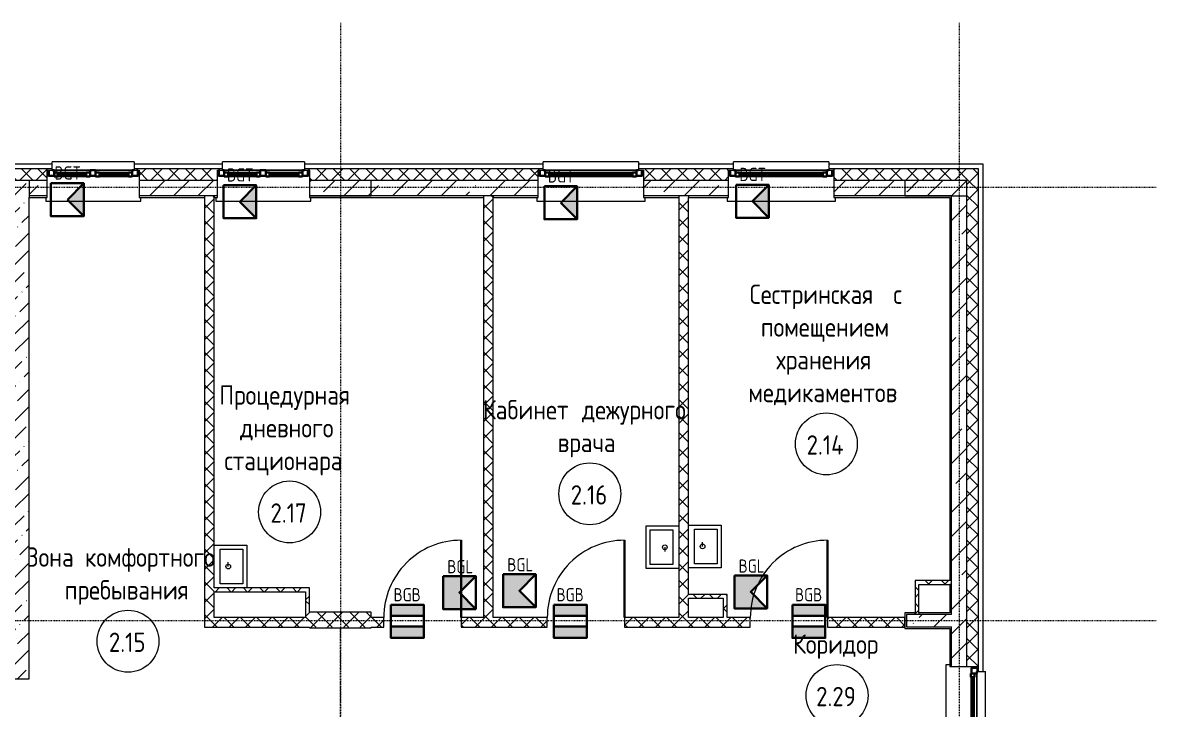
# Model space of a CAD drawing. Header units: millimetres. Extents: x -174154 to -170572, y -111302 to -109817.
# Drawn here: x -172356.2 to -172209.6, y -110547.6 to -110458.9 of the extents above; entities that cross this region are included whole.
import ezdxf

# ---------------------------------------------------------------- set-up
doc = ezdxf.new("R2010")
doc.units = ezdxf.units.MM
for name, pattern in [('ACAD_ISO02W100', [15, 12, -3]), ('ADSK_Линия сетки', [21, 12, -3, 3, -3]), ('ADSK_Штрих_ш3 п1_5', [4.5, 3, -1.5])]:
    doc.linetypes.add(name, pattern=pattern)
for name, color, linetype, lineweight in [('!Подложка', 252, 'ACAD_ISO02W100', 25), ('Двери', 7, 'Continuous', 18), ('Кабель ПС', 20, 'ACAD_ISO02W100', 30), ('Каркас_Импост', 7, 'Continuous', 18), ('Колонны', 7, 'Continuous', 18), ('Марки помещений', 7, 'Continuous', 18), ('Окна', 7, 'Continuous', 18), ('ОПС', 1, 'Continuous', 30), ('Оси', 7, 'Continuous', 9), ('Остекление', 7, 'Continuous', 30), ('Отлив', 7, 'Continuous', 18), ('Панель', 7, 'Continuous', 18), ('Подоконник_Верхний брус', 7, 'Continuous', 18), ('ПС', 1, 'Continuous', 50), ('Сантехнические приборы', 7, 'Continuous', 18), ('Стены', 7, 'Continuous', 18), ('Стены разрез', 7, 'Continuous', 40), ('Стены штриховка', 7, 'Continuous', 18)]:
    doc.layers.add(name, color=color, linetype=linetype, lineweight=lineweight)
doc.layers.add('_Разделитель помещений_', color=4, linetype='ADSK_Штрих_ш3 п1_5', lineweight=40, true_color=0x00ffff)
doc.layers.add('PRSHEME', color=7, linetype='Continuous')
doc.styles.add('GOST Common', font='GOST Common.ttf', dxfattribs={"width": 0.9, "height": 250})
doc.styles.get("Standard").update_dxf_attribs({"font": 'GOST_A.TTF'})
pattern_1 = [(45, (30280.00000000015, 12304.99999999978), (-314.3089642374204, 314.3089642374204), []), (45, (30594.30900000015, 12304.99999999978), (-314.3089642374204, 314.3089642374204), [222.25, -111.125])]
pattern_2 = [(45, (30280.00000000015, 12304.99999999978), (-106.0660171779821, 106.0660171779821), []), (135, (30280.00000000015, 12304.99999999978), (-106.0660171779821, -106.0660171779821), [])]
pattern_3 = [(45, (30280.00000000015, 12304.99999999978), (-314.3089642374204, 314.3089642374204), []), (45, (30594.30900000015, 12304.99999999978), (-314.3089642374204, 314.3089642374204), [555.625, -111.125, 3.353, -107.772])]
pattern_4 = [(45, (30280.00000000015, 12304.99999999978), (84.1902546884139, 308.6966577151427), [396.875, -79.375, 3.353, -76.02199999999999])]

# ---------------------------------------------------------------- blocks, each defined once
blk = doc.blocks.new('ИОО')
at = {"layer": 'Кабель ПС', "ltscale": 100}
h = blk.add_hatch(color=5, dxfattribs=at)
h.dxf.hatch_style = 1
h.paths.add_polyline_path([(-1.4210854715202e-14, 0), (184.7041002116166, -186.0909570144286), (184.7041002116166, 186.0909532448423)])
at = {"layer": 'ОПС', "color": 5, "ltscale": 100}
for p, q in [((184.7041002116166, 186.0909532448422), (0, 0)), ((0, 0), (184.7041002116166, -186.0909570144286))]:
    blk.add_line(p, q, dxfattribs=at)
blk.add_lwpolyline([(-184.704168090364, 186.0909532448422), (184.7041002116166, 186.0909532448422), (184.7041002116166, -186.0909570144286), (-184.704168090364, -186.0909570144286)], close=True, dxfattribs=at)
blk = doc.blocks.new('*U8')
at = {"layer": 'Кабель ПС', "color": 20, "xscale": 0.803782661242815, "yscale": 0.803782661242815, "zscale": 0.803782661242815}
blk.add_blockref('ИОО', (148.327871513573, 149.8498992415369), dxfattribs=at)
at = {"layer": 'ПС', "color": 0, "ltscale": 300, "insert": (151.4550583845362, 393.7279325578868), "char_height": 120, "width": 108.0051816058258, "attachment_point": 5, "bg_fill": 3, "box_fill_scale": 1, "bg_fill_color": 256, "bg_fill_transparency": 0}
blk.add_mtext('BGT', dxfattribs=at)
blk = doc.blocks.new('*U9')
at = {"layer": 'ОПС', "lineweight": 25, "ltscale": 10}
h = blk.add_hatch(color=5, dxfattribs=at)
h.dxf.hatch_style = 1
h.paths.add_polyline_path([(-0.05454638312494353, 299.697669372428), (-0.05454638312495774, 0.5443030777967124), (296.8694145977408, 0.5443030777967408), (148.4074613871881, 150.1209877400764), (296.8694145977408, 299.697669372428)])
at = {"layer": 'ОПС', "color": 5, "ltscale": 100}
blk.add_lwpolyline([(-0.05454638312494353, 299.697669372428), (296.8694145977408, 299.697669372428), (296.8694145977408, 0.5443030777967124), (-0.05454638312494353, 0.5443030777967124)], close=True, dxfattribs=at)
blk.add_lwpolyline([(296.8694145977408, 299.697669372428), (148.4074613871881, 150.1209877400764), (296.8694145977408, 0.5443030777967124)], dxfattribs=at)
at = {"layer": 'ПС', "color": 0, "ltscale": 300, "insert": (155.4784635063877, 385.2214189272918), "char_height": 120, "width": 171.5984937908857, "attachment_point": 5, "bg_fill": 3, "box_fill_scale": 1, "bg_fill_color": 256, "bg_fill_transparency": 0}
blk.add_mtext('BGL', dxfattribs=at)
blk = doc.blocks.new('*U10')
at = {"layer": 'PRSHEME', "lineweight": 25}
for points in [[(-0.03523347311511316, 299.7057995788264), (298.130432175119, 299.7057995788264), (298.130432175119, 198.4344173433817), (-0.03523347311511316, 198.4344173433817)], [(-0.03523273422649374, 102.8115166330224), (298.1304329140076, 102.8115166330224), (298.130432175119, 0.04764829622126854), (-0.03523347311511316, 0.04764829622126854)]]:
    blk.add_hatch(color=30, dxfattribs=at).paths.add_polyline_path(points)
at = {"layer": 'PRSHEME', "color": 30, "lineweight": 30}
for p, q in [((-0.03523347311511316, 198.4344173433817), (298.1304321750807, 198.4344173433817)), ((-0.03523347311511316, 102.8115166330224), (298.130432175119, 102.8115166330224))]:
    blk.add_line(p, q, dxfattribs=at)
at = {"layer": 'PRSHEME', "color": 30, "lineweight": 25}
for points in [[(-0.03523347311511316, 299.7057995788264), (298.130432175119, 299.7057995788264), (298.130432175119, 198.4344173433817), (-0.03523347311511316, 198.4344173433817)], [(-0.03523347311511316, 102.8115166330224), (298.1304321751572, 102.8115166330224), (298.130432175119, 0.04764829622126854), (-0.03523347311511316, 0.04764829622126854)]]:
    blk.add_lwpolyline(points, close=True, dxfattribs=at)
at = {"layer": 'PRSHEME', "color": 30, "lineweight": 30}
blk.add_lwpolyline([(-0.03523347311511316, 299.7057995788264), (298.130432175119, 299.7057995788264), (298.130432175119, 0.04764829622126854), (-0.03523347311511316, 0.04764829622126854)], close=True, dxfattribs=at)
at = {"layer": 'ПС', "color": 0, "ltscale": 300, "insert": (147.6877256849152, 390.993334668166), "char_height": 120, "width": 178.901923524727, "attachment_point": 5, "bg_fill": 3, "box_fill_scale": 1, "bg_fill_color": 256, "bg_fill_transparency": 0}
blk.add_mtext('BGB', dxfattribs=at)
blk = doc.blocks.new('AC_Дверь_Однопольная_ПВХ - 960х2080h В О Л-799633-В_АР_ПЭ_02 Этаж')
at = {"layer": 'Панель', "lineweight": 30}
blk.add_line((499.9999999999943, 62.50000000096315), (499.9999999999943, 1062.500000000963), dxfattribs=at)
at = {"layer": 'Панель'}
blk.add_arc((499.9999999999942, 62.50000000096315), 999.9999999999992, 89.99999999999987, 180, dxfattribs=at)
blk = doc.blocks.new('B2B_Окно_2створки - 1170_570_х1320h-759491-В_АР_ПЭ_02 Этаж')
at = {"layer": 'Каркас_Импост', "lineweight": 30}
for p, q in [((-575.0000000000083, 135.0000000000015), (-575.0000000000084, 65.0000000000015)), ((-575.0000000000084, 65.0000000000015), (-505.0000000000084, 65.00000000000126)), ((-505.0000000000085, 135.0000000000013), (-530.0000000000073, 135.0000000000014)), ((-505.0000000000084, 105.0000000000001), (-505.0000000000085, 135.0000000000013)), ((-455.0000000000082, 105.0000000000004), (-505.0000000000082, 105.0000000000004)), ((-505.0000000000082, 105.0000000000004), (-505.0000000000082, 55.00000000000039)), ((-505.0000000000082, 55.00000000000039), (-455.0000000000082, 55.00000000000039)), ((-455.0000000000082, 55.00000000000039), (-455.0000000000082, 105.0000000000004)), ((-90.00000000001155, 105.0000000000004), (-90.00000000001155, 55.00000000000039)), ((-40.00000000001148, 105.0000000000004), (-90.00000000001155, 105.0000000000004)), ((-90.00000000001155, 55.00000000000039), (-40.00000000001148, 55.00000000000039)), ((29.9999999999921, 134.9999999999996), (-40.00000000000789, 134.9999999999998)), ((-40.00000000000789, 134.9999999999998), (-40.00000000000798, 105.0000000000003)), ((-40.00000000001148, 55.00000000000039), (-40.00000000001148, 105.0000000000004)), ((-40.0000000000081, 64.99999999999969), (29.99999999999188, 64.99999999999953)), ((29.999999999992, 104.9999999999984), (29.9999999999921, 134.9999999999996)), ((79.99999999999629, 104.9999999999986), (29.99999999999626, 104.9999999999986)), ((29.99999999999626, 104.9999999999986), (29.99999999999626, 54.99999999999862)), ((29.99999999999626, 54.99999999999862), (79.99999999999629, 54.99999999999862)), ((79.99999999999629, 54.99999999999862), (79.99999999999629, 104.9999999999986)), ((454.9999999999928, 104.9999999999986), (454.9999999999928, 54.99999999999862)), ((504.9999999999929, 104.9999999999986), (454.9999999999928, 104.9999999999986)), ((454.9999999999928, 54.99999999999862), (504.9999999999928, 54.99999999999862)), ((504.9999999999919, 134.999999999998), (504.9999999999917, 104.9999999999985)), ((529.9999999999652, 134.999999999998), (504.9999999999919, 134.999999999998)), ((504.9999999999928, 54.99999999999862), (504.9999999999929, 104.9999999999986)), ((504.9999999999915, 64.99999999999784), (574.9999999999915, 64.99999999999777)), ((574.9999999999915, 64.99999999999777), (574.9999999999918, 134.9999999999979))]:
    blk.add_line(p, q, dxfattribs=at)
at = {"layer": 'Каркас_Импост'}
for p, q in [((-40.00000000000797, 134.9999999999998), (-505.0000000000086, 135.0000000000013)), ((-90.00000000001155, 105.0000000000004), (-455.0000000000081, 105.0000000000004)), ((-455.0000000000081, 55.00000000000039), (-90.00000000001155, 55.00000000000039)), ((504.9999999999917, 134.999999999998), (29.9999999999921, 134.9999999999995)), ((454.9999999999928, 104.9999999999986), (79.99999999999629, 104.9999999999986)), ((79.99999999999629, 54.99999999999862), (454.9999999999928, 54.99999999999862))]:
    blk.add_line(p, q, dxfattribs=at)
at = {"layer": 'Остекление'}
for p, q in [((-90.00000000001016, 94.99999999999979), (-455.0000000000101, 95.00000000000098)), ((-455.0000000000101, 95.00000000000098), (-455.0000000000101, 75.00000000000098)), ((-455.0000000000101, 75.00000000000098), (-90.00000000001026, 74.99999999999982)), ((-90.00000000001023, 74.99999999999982), (-90.00000000001016, 94.99999999999979)), ((454.9999999999942, 94.99999999999801), (79.99999999999433, 94.99999999999922)), ((79.99999999999433, 94.99999999999922), (79.99999999999427, 74.99999999999923)), ((79.99999999999427, 74.99999999999923), (454.9999999999941, 74.99999999999802)), ((454.9999999999941, 74.99999999999802), (454.9999999999942, 94.99999999999801))]:
    blk.add_line(p, q, dxfattribs=at)
blk = doc.blocks.new('В2В_Подоконник_ПВХ - ПВХ-759497-В_АР_ПЭ_02 Этаж')
at = {"layer": 'Подоконник_Верхний брус'}
for p, q in [((-595.0000000000001, 0), (-575.000000000005, 0)), ((575.0000000000049, 0), (595.0000000000001, 0)), ((-615.0000000000006, -279.9999999999952), (-615.0000000000007, -329.999999999997)), ((614.9999999999997, -329.999999999999), (614.9999999999998, -279.9999999999972)), ((-615.0000000000007, -329.999999999997), (614.9999999999997, -329.999999999999))]:
    blk.add_line(p, q, dxfattribs=at)
blk = doc.blocks.new('B2B_Отлив - Отлив_металлический-759498-В_АР_ПЭ_02 Этаж')
at = {"layer": 'Отлив'}
for p, q in [((-530, 79.99999999999946), (-530, 110.0000000000041)), ((530, 110.0000000000041), (-530, 110.0000000000041)), ((-530, 0.9999999999999765), (530, 0.9999999999999765)), ((530, 110.0000000000041), (530, 80.00000000000254))]:
    blk.add_line(p, q, dxfattribs=at)
blk = doc.blocks.new('B2B_Окно_1створка - 1320х1460h-729011-В_АР_ПЭ_02 Этаж')
at = {"layer": 'Каркас_Импост', "lineweight": 30}
for p, q in [((-660.0000000000082, 135.0000000000019), (-660.0000000000083, 65.00000000000188)), ((-660.0000000000083, 65.00000000000188), (-590.0000000000083, 65.00000000000166)), ((-590.0000000000081, 135.0000000000017), (-615.0000000000126, 135.0000000000018)), ((-590.0000000000082, 105.0000000000029), (-590.0000000000081, 135.0000000000017)), ((-540.0000000000061, 104.9999999999996), (-590.0000000000061, 104.9999999999996)), ((-590.0000000000061, 104.9999999999996), (-590.0000000000061, 54.99999999999958)), ((-590.0000000000061, 54.99999999999958), (-540.0000000000061, 54.99999999999958)), ((-540.0000000000061, 54.99999999999958), (-540.0000000000061, 104.9999999999996)), ((539.9999999999905, 104.9999999999996), (539.9999999999905, 54.99999999999958)), ((589.9999999999905, 104.9999999999996), (539.9999999999905, 104.9999999999996)), ((539.9999999999905, 54.99999999999958), (589.9999999999905, 54.99999999999958)), ((589.999999999992, 134.9999999999978), (589.9999999999919, 104.999999999999)), ((614.9999999999613, 134.9999999999977), (589.999999999992, 134.9999999999978)), ((589.9999999999905, 54.99999999999958), (589.9999999999905, 104.9999999999996)), ((589.9999999999917, 64.99999999999783), (659.9999999999919, 64.99999999999763)), ((659.9999999999919, 64.99999999999763), (659.9999999999923, 134.9999999999974))]:
    blk.add_line(p, q, dxfattribs=at)
at = {"layer": 'Каркас_Импост'}
for p, q in [((589.9999999999923, 134.9999999999978), (-590.0000000000082, 135.0000000000017)), ((539.9999999999905, 104.9999999999996), (-540.0000000000061, 104.9999999999996)), ((-540.0000000000061, 54.99999999999958), (539.9999999999905, 54.99999999999958))]:
    blk.add_line(p, q, dxfattribs=at)
at = {"layer": 'Остекление'}
for p, q in [((539.9999999999918, 94.99999999999783), (-540.0000000000081, 95.00000000000131)), ((-540.0000000000081, 95.00000000000131), (-540.0000000000082, 75.00000000000134)), ((-540.0000000000082, 75.00000000000134), (539.9999999999917, 74.99999999999785)), ((539.9999999999917, 74.99999999999785), (539.9999999999918, 94.99999999999783))]:
    blk.add_line(p, q, dxfattribs=at)
blk = doc.blocks.new('В2В_Подоконник_ПВХ - ПВХ-717279-В_АР_ПЭ_02 Этаж')
at = {"layer": 'Подоконник_Верхний брус'}
for p, q in [((-680.0000000000001, 0), (-659.9999999999968, 0)), ((659.9999999999968, 0), (680.0000000000001, 0)), ((-700.0000000000006, -279.9999999999951), (-700.0000000000007, -329.9999999999969)), ((699.9999999999997, -329.9999999999991), (699.9999999999998, -279.9999999999973)), ((-700.0000000000007, -329.9999999999969), (699.9999999999997, -329.9999999999991))]:
    blk.add_line(p, q, dxfattribs=at)
blk = doc.blocks.new('B2B_Отлив - Отлив_металлический-717280-В_АР_ПЭ_02 Этаж')
at = {"layer": 'Отлив'}
for p, q in [((-614.9999999999999, 79.99999999999714), (-614.9999999999999, 110.0000000000041)), ((614.9999999999999, 110.0000000000041), (-614.9999999999999, 110.0000000000041)), ((-614.9999999999999, 0.9999999999999765), (614.9999999999999, 0.9999999999999765)), ((614.9999999999999, 110.0000000000041), (614.9999999999999, 79.99999999999946))]:
    blk.add_line(p, q, dxfattribs=at)
blk = doc.blocks.new('ADSK_Умывальник со смесителем - Умывальник-V17-В_АР_ПЭ_02 Этаж')
at = {"layer": 'Сантехнические приборы'}
for p, q in [((-275.0000000000001, -420.000000000001), (-275.0000000000001, 0)), ((-275.0000000000001, 0), (275.0000000000007, 0)), ((275.0000000000007, 0), (275.0000000000007, -420.000000000001)), ((-224.9999999999988, -370.0000000000007), (-224.9999999999988, -74.99999999999756)), ((-224.9999999999988, -74.99999999999756), (224.9999999999993, -74.99999999999756)), ((224.9999999999993, -74.99999999999756), (224.9999999999993, -370.0000000000007)), ((1.808209189672272e-12, -179.9999999999982), (57.00000000000185, -179.9999999999984)), ((275.0000000000007, -420.000000000001), (-275, -420.000000000001)), ((224.9999999999993, -370.0000000000007), (-224.9999999999988, -370.0000000000007))]:
    blk.add_line(p, q, dxfattribs=at)
blk.add_circle((0, -180), 30.00000000000002, dxfattribs=at)
blk = doc.blocks.new('ADSK_Умывальник со смесителем - Умывальник-246140-В_АР_ПЭ_02 Этаж')
at = {"layer": 'Сантехнические приборы'}
for p, q in [((-275.0000000000001, -420.000000000001), (-275.0000000000001, 0)), ((275.0000000000007, 0), (275.0000000000007, -420.000000000001)), ((-224.9999999999988, -370.0000000000007), (-224.9999999999988, -74.99999999999756)), ((-224.9999999999988, -74.99999999999756), (224.9999999999993, -74.99999999999756)), ((224.9999999999993, -74.99999999999756), (224.9999999999993, -370.0000000000007)), ((1.808209189672272e-12, -179.9999999999982), (57.00000000000185, -179.9999999999984)), ((275.0000000000007, -420.000000000001), (-275, -420.000000000001)), ((224.9999999999993, -370.0000000000007), (-224.9999999999988, -370.0000000000007))]:
    blk.add_line(p, q, dxfattribs=at)
blk.add_circle((0, -180), 30.00000000000002, dxfattribs=at)
blk = doc.blocks.new('ADSK_Умывальник со смесителем - Умывальник-V18-В_АР_ПЭ_02 Этаж')
at = {"layer": 'Сантехнические приборы'}
for p, q in [((275.0000000000007, 0), (275.0000000000007, -420.000000000001)), ((-224.9999999999988, -370.0000000000007), (-224.9999999999988, -74.99999999999756)), ((-224.9999999999988, -74.99999999999756), (224.9999999999993, -74.99999999999756)), ((224.9999999999993, -74.99999999999756), (224.9999999999993, -370.0000000000007)), ((1.808209189672272e-12, -179.9999999999982), (57.00000000000185, -179.9999999999984)), ((275.0000000000007, -420.000000000001), (-275, -420.000000000001)), ((224.9999999999993, -370.0000000000007), (-224.9999999999988, -370.0000000000007))]:
    blk.add_line(p, q, dxfattribs=at)
blk.add_circle((0, -180), 30.00000000000002, dxfattribs=at)
blk = doc.blocks.new('ADSK_Марка_Помещение_2_ГОСТ21-501-2011 - Имя и Категория-86712-В_АР_ПЭ_02 Этаж')
at = {"layer": 'Марки помещений'}
blk.add_circle((1.928857696959173e-16, -1.244575859722303e-16), 4.000000000000004, dxfattribs=at)
blk = doc.blocks.new('A$C02fe7d8c')
at = {"layer": 'Колонны', "lineweight": 20, "true_color": 0x636466}
h = blk.add_hatch(dxfattribs=at)
h.set_pattern_fill('FP_3', color=251, style=0, pattern_type=2)
h.set_pattern_definition(pattern_1)
h.paths.add_polyline_path([(22630.00000000005, 14354.99999999981), (22630.00000000005, 14554.99999999981), (21830.00000000004, 14554.99999999981), (21830.00000000004, 14354.99999999981)])
h = blk.add_hatch(dxfattribs=at)
h.set_pattern_fill('FP_3', color=251, style=0, pattern_type=2)
h.set_pattern_definition(pattern_1)
h.paths.add_polyline_path([(30330.01320417806, 14354.99999999978), (30330.01320417806, 14554.99999999978), (29530.01320417806, 14554.99999999978), (29530.01320417806, 14354.99999999978), (30166.13383650445, 14354.99999999978)])
at = {"layer": 'Стены разрез', "lineweight": 20, "true_color": 0x636466}
h = blk.add_hatch(dxfattribs=at)
h.set_pattern_fill('FP_1', color=251, style=0, pattern_type=2)
h.set_pattern_definition(pattern_2)
h.paths.add_polyline_path([(30330.00000000003, 14554.99999999978), (30480.00000000003, 14554.99999999978), (30480.00000000003, 14704.99999999978), (28545, 14704.99999999979), (28544.99999999999, 14684.99999999979), (28610.00000000003, 14684.99999999979), (28610.00000000003, 14554.99999999979), (30166.13383650445, 14554.99999999978)])
h.paths.add_polyline_path([(27161.58735565385, 14554.99999999979), (27250.00000000003, 14554.99999999979), (27250.00000000003, 14684.99999999979), (27315.00000000003, 14684.99999999979), (27315.00000000003, 14704.99999999979), (26083.90836418952, 14704.9999999998), (26083.90836418952, 14684.99999999979), (26148.90836418956, 14684.99999999979), (26148.90836418956, 14554.9999999998)])
h.paths.add_polyline_path([(24157.04087480325, 14554.9999999998), (24788.90836418955, 14554.9999999998), (24788.90836418955, 14684.9999999998), (24853.90836418956, 14684.9999999998), (24853.90836418956, 14704.9999999998), (21764.26775244312, 14704.99999999981), (21764.26775244312, 14684.99999999981), (21829.26775244314, 14684.99999999981), (21829.26775244314, 14554.99999999981)])
h.paths.add_polyline_path([(20639.26775244314, 14554.99999999981), (20639.26775244314, 14684.99999999981), (20704.26775244315, 14684.99999999981), (20704.26775244315, 14704.99999999981), (19564.26775244311, 14704.99999999982), (19564.26775244311, 14684.99999999981), (19629.26775244313, 14684.99999999981), (19629.26775244313, 14554.99999999982), (19650.22115352735, 14554.99999999982)])
h.paths.add_polyline_path([(18439.26775244314, 14554.99999999982), (18439.26775244314, 14684.99999999982), (18504.26775244315, 14684.99999999982), (18504.26775244315, 14704.99999999982), (14909.99999999997, 14704.99999999983), (14909.99999999997, 14554.99999999983), (18204.23009930448, 14554.99999999982)])
h = blk.add_hatch(dxfattribs=at)
h.set_pattern_fill('FP_2', color=251, style=0, pattern_type=2)
h.set_pattern_definition(pattern_3)
h.paths.add_polyline_path([(30330.00000000003, 14354.99999999978), (30330.00000000003, 14554.99999999978), (28610.00000000003, 14554.99999999979), (28610.00000000003, 14354.99999999979), (30166.13383650445, 14354.99999999978)])
h.paths.add_polyline_path([(26730.00000000002, 14354.99999999979), (27250.00000000003, 14354.99999999979), (27250.00000000003, 14554.99999999979), (26148.90836418956, 14554.9999999998), (26148.90836418956, 14354.99999999979), (26605.00000000002, 14354.99999999979)])
h.paths.add_polyline_path([(24788.90836418955, 14354.9999999998), (24788.90836418955, 14554.9999999998), (21829.26775244314, 14554.99999999981), (21829.26775244314, 14354.99999999981), (24205.00000000001, 14354.9999999998)])
h.paths.add_polyline_path([(20474.91701598818, 14354.99999999981), (20639.26775244314, 14354.99999999981), (20639.26775244314, 14554.99999999981), (19629.26775244313, 14554.99999999982), (19629.26775244313, 14354.99999999982)])
h.paths.add_polyline_path([(18204.23009930448, 14354.99999999982), (18439.26775244313, 14354.99999999982), (18439.26775244314, 14554.99999999982), (18204.23009930448, 14554.99999999982), (18204.23009930448, 14459.17824770647)])
h.paths.add_polyline_path([(18004.23009930448, 14354.99999999982), (18004.23009930448, 14554.99999999982), (14909.99999999997, 14554.99999999983), (14909.99999999997, 14354.99999999983), (14929.93549093289, 14354.99999999983), (14929.93549093289, 14469.99999999983), (15129.9354909329, 14469.99999999983), (15129.9354909329, 14354.99999999983), (15143.40143225145, 14354.99999999983)])
h = blk.add_hatch(dxfattribs=at)
h.set_pattern_fill('FP_4', color=251, style=0, pattern_type=2)
h.set_pattern_definition(pattern_4)
h.paths.add_polyline_path([(18147.94791310205, 8313.049192472547), (18204.23009930447, 8313.049192472547), (18204.23009930448, 14554.99999999982), (18004.23009930448, 14554.99999999982), (18004.23009930447, 8313.049192472547)])
h = blk.add_hatch(dxfattribs=at)
h.set_pattern_fill('FP_1', color=251, style=0, pattern_type=2)
h.set_pattern_definition(pattern_2)
h.paths.add_polyline_path([(30330.00000000002, 8729.999999999765), (30480.00000000001, 8729.999999999765), (30480.00000000003, 14554.99999999978), (30330.00000000003, 14554.99999999978), (30330.00000000003, 12069.64295225098)])
h = blk.add_hatch(dxfattribs=at)
h.set_pattern_fill('FP_1', color=251, style=0, pattern_type=2)
h.set_pattern_definition(pattern_2)
h.paths.add_polyline_path([(20474.91701598817, 8904.999999999725), (20599.91701598817, 8904.999999999725), (20599.91701598818, 14354.99999999981), (20474.91701598818, 14354.99999999981), (20474.91701598818, 12069.64295225098)])
h = blk.add_hatch(dxfattribs=at)
h.set_pattern_fill('FP_1', color=251, style=0, pattern_type=2)
h.set_pattern_definition(pattern_2)
h.paths.add_polyline_path([(24205.00000000001, 8904.999999999716), (24205.00000000001, 14354.9999999998), (24080.00000000002, 14354.9999999998), (24080.00000000001, 8904.999999999716)])
h = blk.add_hatch(dxfattribs=at)
h.set_pattern_fill('FP_1', color=251, style=0, pattern_type=2)
h.set_pattern_definition(pattern_2)
h.paths.add_polyline_path([(26605.00000000001, 8904.999999999709), (26730.00000000001, 8904.999999999709), (26730.00000000002, 14354.99999999979), (26605.00000000002, 14354.99999999979), (26605.00000000002, 12069.64295225098)])
h = blk.add_hatch(dxfattribs=at)
h.set_pattern_fill('FP_2', color=251, style=0, pattern_type=2)
h.set_pattern_definition(pattern_3)
h.paths.add_polyline_path([(30330.00000000002, 8729.999999999765), (30330.00000000003, 14354.99999999978), (30130.00000000003, 14354.99999999978), (30130.00000000003, 8729.999999999765), (30166.13383650445, 8729.999999999765)])
h = blk.add_hatch(dxfattribs=at)
h.set_pattern_fill('FP_1', color=251, style=0, pattern_type=2)
h.set_pattern_definition(pattern_2)
h.paths.add_polyline_path([(29710.00000000003, 8944.999999999769), (29710.00000000003, 9384.999999999782), (29660.00000000004, 9384.999999999782), (29660.00000000004, 8944.999999999769)])
h = blk.add_hatch(dxfattribs=at)
h.set_pattern_fill('FP_1', color=251, style=0, pattern_type=2)
h.set_pattern_definition(pattern_2)
h.paths.add_polyline_path([(30130.00000000003, 9334.999999999784), (30130.00000000003, 9384.999999999782), (29710.00000000003, 9384.999999999782), (29710.00000000003, 9334.999999999784), (30110.00000000002, 9334.999999999784)])
h = blk.add_hatch(dxfattribs=at)
h.set_pattern_fill('FP_1', color=251, style=0, pattern_type=2)
h.set_pattern_definition(pattern_2)
h.paths.add_polyline_path([(21779.99999999995, 9239.99999999978), (21829.99999999995, 9239.99999999978), (21829.99999999995, 9289.999999999776), (20599.91701598817, 9289.999999999785), (20599.91701598817, 9239.999999999789), (21152.49439395265, 9239.999999999789)])
h = blk.add_hatch(dxfattribs=at)
h.set_pattern_fill('FP_1', color=251, style=0, pattern_type=2)
h.set_pattern_definition(pattern_2)
h.paths.add_polyline_path([(21829.99999999995, 8904.999999999725), (21829.99999999995, 9239.99999999978), (21779.99999999995, 9239.99999999978), (21779.99999999995, 8904.999999999725)])
h = blk.add_hatch(dxfattribs=at)
h.set_pattern_fill('FP_1', color=251, style=0, pattern_type=2)
h.set_pattern_definition(pattern_2)
h.paths.add_polyline_path([(27180.00000000001, 9154.999999999713), (27180.00000000001, 9204.999999999709), (26730.00000000001, 9204.999999999709), (26730.00000000001, 9154.999999999713), (27161.58735565385, 9154.999999999713)])
h = blk.add_hatch(dxfattribs=at)
h.set_pattern_fill('FP_1', color=251, style=0, pattern_type=2)
h.set_pattern_definition(pattern_2)
h.paths.add_polyline_path([(27230.00000000001, 8904.999999999709), (27230.00000000001, 9204.999999999709), (27180.00000000001, 9204.999999999709), (27180.00000000001, 8904.999999999709)])
h = blk.add_hatch(dxfattribs=at)
h.set_pattern_fill('FP_1', color=251, style=0, pattern_type=2)
h.set_pattern_definition(pattern_2)
h.paths.add_polyline_path([(22629.99999999995, 8774.999999999754), (22629.99999999995, 8779.999999999727), (21829.99999999995, 8779.999999999727), (21829.99999999995, 8774.999999999754)])
h.paths.add_polyline_path([(22629.99999999995, 8904.999999999725), (22629.99999999995, 8974.999999999753), (21829.99999999995, 8974.999999999753), (21829.99999999995, 8904.999999999725)])
h = blk.add_hatch(dxfattribs=at)
h.set_pattern_fill('FP_2', color=251, style=0, pattern_type=2)
h.set_pattern_definition(pattern_3)
h.paths.add_polyline_path([(30110.00000000002, 8784.999999999884), (30130.00000000003, 8784.999999999884), (30130.00000000003, 8944.99999999988), (29550.01320417805, 8944.999999999889), (29550.01320417805, 8784.999999999884)])
h = blk.add_hatch(dxfattribs=at)
h.set_pattern_fill('FP_1', color=251, style=0, pattern_type=2)
h.set_pattern_definition(pattern_2)
h.paths.add_polyline_path([(28530.00000000001, 8779.999999999702), (29530.01320417806, 8779.999999999702), (29530.01320417806, 8904.9999999997), (28530.00000000001, 8904.9999999997)])
h.paths.add_polyline_path([(27530.00000000002, 8779.99999999971), (27530.00000000002, 8904.999999999709), (25905.00000000001, 8904.999999999709), (25905.00000000001, 8779.99999999971), (27161.58735565385, 8779.99999999971)])
h.paths.add_polyline_path([(23789.99999999995, 8779.99999999972), (24905.00000000001, 8779.99999999972), (24905.00000000001, 8904.999999999716), (23789.99999999995, 8904.999999999716)])
h.paths.add_polyline_path([(20474.91701598817, 8779.999999999727), (22789.99999999995, 8779.999999999727), (22789.99999999995, 8904.999999999725), (20474.91701598817, 8904.999999999725)])
h = blk.add_hatch(dxfattribs=at)
h.set_pattern_fill('FP_2', color=251, style=0, pattern_type=2)
h.set_pattern_definition(pattern_3)
h.paths.add_polyline_path([(30330.00000000001, 6779.999999999775), (30330.00000000001, 6914.999999999779), (30130.00000000001, 6914.999999999779), (30130.00000000001, 6779.999999999775), (30166.13383650445, 6779.999999999775)])
h.paths.add_polyline_path([(30130.00000000001, 8274.999999999774), (30330.00000000001, 8274.999999999774), (30330.00000000002, 8729.999999999765), (30130.00000000003, 8729.999999999765), (30130.00000000001, 8485.340009067731)])
h = blk.add_hatch(dxfattribs=at)
h.set_pattern_fill('FP_1', color=251, style=0, pattern_type=2)
h.set_pattern_definition(pattern_2)
h.paths.add_polyline_path([(30480.00000000001, 6779.999999999775), (30480.00000000001, 6979.999999999799), (30460.00000000002, 6979.999999999799), (30460.00000000002, 6914.999999999779), (30330.00000000001, 6914.999999999779), (30330.00000000001, 6779.999999999775)])
h.paths.add_polyline_path([(30480.00000000001, 8209.999999999762), (30480.00000000001, 8729.999999999765), (30330.00000000002, 8729.999999999765), (30330.00000000001, 8274.999999999774), (30460.00000000002, 8274.999999999774), (30460.00000000002, 8209.999999999762)])
h = blk.add_hatch(dxfattribs=at)
h.set_pattern_fill('FP_4', color=251, style=0, pattern_type=2)
h.set_pattern_definition(pattern_4)
h.paths.add_polyline_path([(18204.23009930447, 8113.049192472539), (18204.23009930447, 8313.049192472547), (17804.23009930447, 8313.049192472554), (17804.23009930447, 8113.049192472548), (18147.94791310205, 8113.049192472539)])
h.paths.add_polyline_path([(16804.23009930446, 8113.049192472548), (16804.23009930446, 8313.049192472554), (14929.93549093288, 8313.049192472563), (14929.93549093288, 8113.049192472557), (15143.40143225145, 8113.049192472557)])
at = {"layer": '_Разделитель помещений_', "color": 251, "lineweight": 20, "true_color": 0x636466}
blk.add_line((22229.99999999996, 6679.999999999722), (22229.99999999996, 8774.999999999758), dxfattribs=at)
at = {"layer": 'Колонны', "color": 251, "lineweight": 20, "true_color": 0x636466}
for p, q in [((22630.00000000006, 14554.9999999998), (21830.00000000006, 14554.9999999998)), ((21830.00000000006, 14554.9999999998), (21830.00000000006, 14354.9999999998)), ((22630.00000000006, 14354.9999999998), (22630.00000000006, 14554.9999999998)), ((30330.01320417807, 14554.99999999978), (29530.01320417807, 14554.99999999978)), ((29530.01320417807, 14554.99999999978), (29530.01320417807, 14354.99999999978)), ((30330.01320417807, 14354.99999999978), (30330.01320417807, 14554.99999999978)), ((21830.00000000006, 14354.9999999998), (22630.00000000006, 14354.9999999998)), ((29530.01320417807, 14354.99999999978), (30330.01320417807, 14354.99999999978))]:
    blk.add_line(p, q, dxfattribs=at)
at = {"layer": 'Оси', "linetype": 'ADSK_Линия сетки'}
for p, q in [((22229.99999999997, 16592.8583027353), (22229.99999999995, -2195.000000000166)), ((30230.00000000004, 16592.85830273528), (30230, -2195.00000000018)), ((32780.00000000002, 14464.99999999977), (-1856.358330931344, 14464.99999999988)), ((32780.00000000002, 8864.999999999767), (-1856.358330931362, 8864.99999999988))]:
    blk.add_line(p, q, dxfattribs=at)
at = {"layer": 'Стены', "color": 251, "lineweight": 20, "true_color": 0x636466}
for p, q in [((29660.00000000004, 8944.999999999769), (29660.00000000004, 8964.999999999884)), ((29710.00000000004, 8964.999999999884), (29710.00000000004, 8944.999999999769)), ((29530.01320417806, 8779.999999999702), (29530.01320417806, 8904.999999999702)), ((29530.01320417806, 8904.999999999702), (29530.01320417806, 8779.999999999702))]:
    blk.add_line(p, q, dxfattribs=at)
at = {"layer": 'Стены разрез', "color": 251, "lineweight": 20, "true_color": 0x636466}
for p, q in [((18504.26775244316, 14764.99999999981), (14909.99999999998, 14764.99999999983)), ((18439.26775244316, 14334.99999999981), (18439.26775244316, 14684.99999999981)), ((18439.26775244316, 14684.99999999981), (18504.26775244316, 14684.99999999981)), ((18504.26775244316, 14684.99999999981), (18504.26775244316, 14764.99999999981)), ((20704.26775244316, 14764.99999999981), (19564.26775244313, 14764.99999999981)), ((19564.26775244313, 14764.99999999981), (19564.26775244313, 14684.99999999981)), ((19564.26775244313, 14684.99999999981), (19629.26775244315, 14684.99999999981)), ((19629.26775244315, 14684.99999999981), (19629.26775244315, 14334.99999999981)), ((20639.26775244316, 14334.99999999981), (20639.26775244316, 14684.99999999981)), ((20639.26775244316, 14684.99999999981), (20704.26775244316, 14684.99999999981)), ((20704.26775244316, 14684.99999999981), (20704.26775244316, 14764.99999999981)), ((24853.90836418956, 14764.99999999979), (21764.26775244313, 14764.99999999981)), ((21764.26775244313, 14764.99999999981), (21764.26775244313, 14684.9999999998)), ((21764.26775244313, 14684.9999999998), (21829.26775244316, 14684.9999999998)), ((21829.26775244316, 14684.9999999998), (21829.26775244316, 14334.9999999998)), ((24788.90836418956, 14334.99999999979), (24788.90836418956, 14684.99999999979)), ((24788.90836418956, 14684.99999999979), (24853.90836418956, 14684.99999999979)), ((24853.90836418956, 14684.99999999979), (24853.90836418956, 14764.99999999979)), ((27315.00000000004, 14764.99999999979), (26083.90836418953, 14764.99999999979)), ((26083.90836418953, 14764.99999999979), (26083.90836418953, 14684.99999999979)), ((26083.90836418953, 14684.99999999979), (26148.90836418956, 14684.99999999979)), ((26148.90836418956, 14684.99999999979), (26148.90836418956, 14334.99999999979)), ((27250.00000000003, 14334.99999999979), (27250.00000000004, 14684.99999999979)), ((27250.00000000004, 14684.99999999979), (27315.00000000004, 14684.99999999979)), ((27315.00000000004, 14684.99999999979), (27315.00000000004, 14764.99999999979)), ((30540.00000000003, 14764.99999999978), (28545.00000000001, 14764.99999999978)), ((28545.00000000001, 14764.99999999978), (28545.00000000001, 14684.99999999978)), ((28545.00000000001, 14684.99999999978), (28610.00000000004, 14684.99999999978)), ((28610.00000000004, 14684.99999999978), (28610.00000000004, 14334.99999999978)), ((30540.00000000002, 8209.999999999769), (30540.00000000003, 14764.99999999978)), ((18204.23009930448, 8113.049192472547), (18204.2300993045, 14334.99999999982)), ((18204.2300993045, 14334.99999999982), (18439.26775244316, 14334.99999999981)), ((19629.26775244315, 14334.99999999981), (20474.91701598819, 14334.99999999981)), ((20474.91701598819, 14334.9999999998), (20474.91701598818, 8779.99999999973)), ((20599.91701598818, 9289.999999999787), (20599.91701598819, 14334.99999999981)), ((20599.91701598819, 14334.99999999981), (20639.26775244316, 14334.99999999981)), ((21829.26775244316, 14334.9999999998), (24080.00000000003, 14334.9999999998)), ((24080.00000000003, 14334.99999999979), (24080.00000000002, 8904.99999999972)), ((24205.00000000002, 8904.99999999972), (24205.00000000003, 14334.9999999998)), ((24205.00000000003, 14334.9999999998), (24788.90836418956, 14334.99999999979)), ((26148.90836418956, 14334.99999999979), (26605.00000000003, 14334.99999999979)), ((26605.00000000003, 14334.99999999979), (26605.00000000002, 8904.99999999971)), ((26730.00000000002, 9204.99999999971), (26730.00000000003, 14334.99999999979)), ((26730.00000000003, 14334.99999999979), (27250.00000000003, 14334.99999999979)), ((28610.00000000004, 14334.99999999978), (30110.00000000003, 14334.99999999978)), ((30110.00000000003, 14334.99999999978), (30110.00000000003, 9384.999999999784)), ((29660.00000000004, 9384.999999999785), (29660.00000000004, 8964.999999999884)), ((30110.00000000003, 9384.999999999784), (29660.00000000004, 9384.999999999785)), ((21829.99999999996, 9289.999999999784), (20599.91701598818, 9289.999999999787)), ((20599.91701598818, 8904.99999999973), (20599.91701598818, 9239.999999999787)), ((20599.91701598818, 9239.999999999787), (21779.99999999996, 9239.999999999784)), ((21779.99999999996, 9239.999999999784), (21779.99999999996, 8904.999999999727)), ((21829.99999999996, 8974.999999999756), (21829.99999999996, 9289.999999999784)), ((29710.00000000004, 8964.999999999884), (29710.00000000004, 9334.999999999785)), ((29710.00000000004, 9334.999999999785), (30110.00000000003, 9334.999999999784)), ((30110.00000000003, 9334.999999999785), (30110.00000000002, 8964.999999999884)), ((27230.00000000003, 9204.999999999709), (26730.00000000002, 9204.99999999971)), ((26730.00000000002, 8904.99999999971), (26730.00000000002, 9154.99999999971)), ((26730.00000000002, 9154.99999999971), (27180.00000000003, 9154.999999999709)), ((27180.00000000003, 9154.999999999709), (27180.00000000002, 8904.999999999709)), ((27230.00000000002, 8904.999999999709), (27230.00000000003, 9204.999999999709)), ((22629.99999999996, 8974.999999999756), (21829.99999999996, 8974.999999999756)), ((22629.99999999996, 8904.999999999724), (22629.99999999996, 8974.999999999756)), ((29660.00000000004, 8964.999999999884), (29530.01320417806, 8964.999999999884)), ((29530.01320417806, 8964.999999999884), (29530.01320417806, 8904.999999999702)), ((30110.00000000002, 8964.999999999884), (29710.00000000004, 8964.999999999884)), ((21779.99999999996, 8904.999999999727), (20599.91701598818, 8904.99999999973)), ((22789.99999999996, 8904.999999999724), (22629.99999999996, 8904.999999999724)), ((22789.99999999996, 8779.999999999724), (22789.99999999996, 8904.999999999724)), ((24080.00000000002, 8904.99999999972), (23789.99999999996, 8904.99999999972)), ((23789.99999999996, 8904.99999999972), (23789.99999999996, 8779.99999999972)), ((24905.00000000002, 8904.999999999716), (24205.00000000002, 8904.99999999972)), ((24905.00000000002, 8779.999999999716), (24905.00000000002, 8904.999999999716)), ((26605.00000000002, 8904.99999999971), (25905.00000000002, 8904.999999999713)), ((25905.00000000002, 8904.999999999713), (25905.00000000002, 8779.999999999714)), ((27180.00000000002, 8904.999999999709), (26730.00000000002, 8904.99999999971)), ((27530.00000000002, 8904.999999999709), (27230.00000000002, 8904.999999999709)), ((27530.00000000002, 8779.999999999709), (27530.00000000002, 8904.999999999709)), ((29530.01320417806, 8904.999999999702), (28530.00000000002, 8904.999999999705)), ((28530.00000000002, 8904.999999999705), (28530.00000000002, 8779.999999999705)), ((20474.91701598818, 8779.99999999973), (21829.99999999996, 8779.999999999727)), ((21829.99999999996, 8779.999999999727), (21829.99999999996, 8774.999999999756)), ((21829.99999999996, 8774.999999999756), (22629.99999999996, 8774.999999999756)), ((22629.99999999996, 8779.999999999725), (22789.99999999996, 8779.999999999724)), ((22629.99999999996, 8774.999999999756), (22629.99999999996, 8779.999999999724)), ((23789.99999999996, 8779.99999999972), (24905.00000000002, 8779.999999999716)), ((25905.00000000002, 8779.999999999714), (27530.00000000002, 8779.999999999709)), ((28530.00000000002, 8779.999999999705), (29530.01320417806, 8779.999999999702)), ((29530.01320417806, 8779.999999999702), (29530.01320417806, 8764.999999999884)), ((29530.01320417806, 8764.999999999884), (30110.00000000002, 8764.999999999884)), ((30110.00000000002, 8764.999999999884), (30110.00000000002, 8274.999999999774)), ((30110.00000000002, 8274.999999999774), (30460.00000000002, 8274.999999999774)), ((30460.00000000002, 8274.999999999774), (30460.00000000002, 8209.999999999769)), ((30460.00000000002, 8209.999999999769), (30540.00000000002, 8209.999999999769)), ((17804.23009930448, 8113.049192472548), (18204.23009930448, 8113.049192472547))]:
    blk.add_line(p, q, dxfattribs=at)
at = {"layer": 'Стены штриховка', "color": 251, "lineweight": 20, "true_color": 0x636466}
for p, q in [((18504.26775244316, 14704.99999999981), (14909.99999999998, 14704.99999999983)), ((20704.26775244316, 14704.99999999981), (19564.26775244313, 14704.99999999981)), ((24853.90836418956, 14704.99999999979), (21764.26775244313, 14704.99999999981)), ((27315.00000000004, 14704.99999999979), (26083.90836418953, 14704.99999999979)), ((30480.00000000003, 14704.99999999978), (28545.00000000001, 14704.99999999978)), ((30480.00000000002, 8209.999999999769), (30480.00000000003, 14704.99999999978)), ((18439.26775244316, 14554.99999999981), (14909.99999999998, 14554.99999999983)), ((18204.2300993045, 14554.99999999982), (18204.23009930449, 14334.99999999982)), ((20639.26775244316, 14554.99999999981), (19629.26775244315, 14554.99999999981)), ((24788.90836418956, 14554.99999999979), (21829.26775244316, 14554.9999999998)), ((27250.00000000004, 14554.99999999979), (26148.90836418956, 14554.99999999979)), ((30330.00000000003, 14554.99999999978), (28610.00000000004, 14554.99999999978)), ((30330.00000000002, 8274.999999999774), (30330.00000000003, 14554.99999999978)), ((18439.26775244315, 14354.99999999981), (18204.23009930449, 14354.99999999982)), ((20639.26775244316, 14354.99999999981), (19629.26775244315, 14354.99999999981)), ((20474.91701598819, 14354.99999999981), (20474.91701598819, 14334.99999999981)), ((20599.91701598819, 14354.99999999981), (20599.91701598819, 14334.99999999981)), ((24788.90836418956, 14354.99999999979), (21829.26775244316, 14354.9999999998)), ((24080.00000000003, 14354.9999999998), (24080.00000000003, 14334.9999999998)), ((24205.00000000003, 14354.9999999998), (24205.00000000003, 14334.9999999998)), ((27250.00000000003, 14354.99999999979), (26148.90836418956, 14354.99999999979)), ((26605.00000000003, 14354.99999999979), (26605.00000000003, 14334.99999999979)), ((26730.00000000003, 14354.99999999979), (26730.00000000003, 14334.99999999979)), ((30130.00000000003, 14354.99999999978), (28610.00000000004, 14354.99999999978)), ((30130.00000000002, 8944.999999999882), (30130.00000000003, 14354.99999999978)), ((30130.00000000003, 9384.999999999784), (30110.00000000003, 9384.999999999784)), ((30130.00000000003, 9334.999999999782), (30110.00000000003, 9334.999999999785)), ((29660.00000000004, 8944.999999999884), (29550.01320417806, 8944.999999999884)), ((29550.01320417806, 8944.999999999884), (29550.01320417806, 8784.999999999884)), ((29710.00000000004, 8944.999999999769), (29660.00000000004, 8944.999999999769)), ((30110.00000000002, 8944.999999999884), (29710.00000000004, 8944.999999999884)), ((30130.00000000002, 8944.999999999884), (30110.00000000002, 8944.999999999884)), ((29550.01320417806, 8784.999999999884), (30110.00000000002, 8784.999999999884)), ((30110.00000000002, 8784.999999999884), (30130.00000000002, 8784.999999999884)), ((30130.00000000002, 8274.999999999774), (30130.00000000002, 8784.999999999884))]:
    blk.add_line(p, q, dxfattribs=at)
at = {"layer": 'Двери', "color": 251, "lineweight": 20, "true_color": 0x636466}
for p in [(23289.99999999997, 8842.499999999724), (25405.00000000003, 8842.499999999716), (28030.00000000003, 8842.499999999707)]:
    blk.add_blockref('AC_Дверь_Однопольная_ПВХ - 960х2080h В О Л-799633-В_АР_ПЭ_02 Этаж', p, dxfattribs=at)
at = {"layer": 'Марки помещений', "color": 251, "lineweight": 20, "true_color": 0x636466, "xscale": 99.99999999999993, "yscale": 99.99999999999993, "zscale": 99.99999999999993}
for p in [(28513.87263518198, 11150.07703746984), (25455.08992135788, 10505.07703746966), (21572.83955876528, 10271.09569517355), (19483.67504969818, 8600.338265933295), (28652.26855947338, 7899.20172575752)]:
    blk.add_blockref('ADSK_Марка_Помещение_2_ГОСТ21-501-2011 - Имя и Категория-86712-В_АР_ПЭ_02 Этаж', p, dxfattribs=at)
at = {"layer": 'Окна', "color": 251, "lineweight": 20, "true_color": 0x636466}
for name, p in [('B2B_Окно_2створки - 1170_570_х1320h-759491-В_АР_ПЭ_02 Этаж', (19034.26775244316, 14549.99999999981)), ('B2B_Отлив - Отлив_металлический-759498-В_АР_ПЭ_02 Этаж', (19034.26775244316, 14684.99999999981)), ('B2B_Окно_2створки - 1170_570_х1320h-759491-В_АР_ПЭ_02 Этаж', (21234.26775244316, 14549.99999999981)), ('B2B_Отлив - Отлив_металлический-759498-В_АР_ПЭ_02 Этаж', (21234.26775244316, 14684.99999999981)), ('B2B_Окно_1створка - 1320х1460h-729011-В_АР_ПЭ_02 Этаж', (25468.90836418957, 14549.99999999979)), ('B2B_Отлив - Отлив_металлический-717280-В_АР_ПЭ_02 Этаж', (25468.90836418956, 14684.99999999979)), ('B2B_Окно_1створка - 1320х1460h-729011-В_АР_ПЭ_02 Этаж', (27930.00000000004, 14549.99999999979)), ('B2B_Отлив - Отлив_металлический-717280-В_АР_ПЭ_02 Этаж', (27930.00000000004, 14684.99999999979)), ('В2В_Подоконник_ПВХ - ПВХ-759497-В_АР_ПЭ_02 Этаж', (19034.26775244316, 14614.99999999981)), ('В2В_Подоконник_ПВХ - ПВХ-759497-В_АР_ПЭ_02 Этаж', (21234.26775244316, 14614.99999999981)), ('В2В_Подоконник_ПВХ - ПВХ-717279-В_АР_ПЭ_02 Этаж', (25468.90836418956, 14614.99999999979)), ('В2В_Подоконник_ПВХ - ПВХ-717279-В_АР_ПЭ_02 Этаж', (27930.00000000004, 14614.99999999979))]:
    blk.add_blockref(name, p, dxfattribs=at)
at = {"layer": 'Окна', "color": 251, "lineweight": 20, "true_color": 0x636466, "rotation": 269.9999999999999}
for name, p in [('В2В_Подоконник_ПВХ - ПВХ-717279-В_АР_ПЭ_02 Этаж', (30390.00000000002, 7594.999999999774)), ('B2B_Окно_1створка - 1320х1460h-729011-В_АР_ПЭ_02 Этаж', (30325.00000000002, 7594.999999999765)), ('B2B_Отлив - Отлив_металлический-717280-В_АР_ПЭ_02 Этаж', (30460.00000000002, 7594.999999999771))]:
    blk.add_blockref(name, p, dxfattribs=at)
at = {"layer": 'Сантехнические приборы', "color": 251, "lineweight": 20, "true_color": 0x636466}
for name, p, rotation in [('ADSK_Умывальник со смесителем - Умывальник-246140-В_АР_ПЭ_02 Этаж', (26605.00000000002, 9814.999999999767), 270.0000000000001), ('ADSK_Умывальник со смесителем - Умывальник-V17-В_АР_ПЭ_02 Этаж', (26732.50000000003, 9824.651168863482), 90.0000000000001), ('ADSK_Умывальник со смесителем - Умывальник-V18-В_АР_ПЭ_02 Этаж', (20599.91701598818, 9564.999999999807), 89.99999999999973)]:
    blk.add_blockref(name, p, dxfattribs=dict(at, rotation=rotation))
at = {"layer": 'Марки помещений', "color": 251, "lineweight": 20, "true_color": 0x636466, "char_height": 249.9999999999997, "attachment_point": 1, "style": 'GOST Common'}
for s, insert, width in [('Сестринская', (27522.66873705557, 13208.74289233971), 2157.341062499998), ('\\fGOST Common|b0|i0|c204|p34|;\\W.9;с', (29380.04373705557, 13208.74289233971), 165.9493124999999), ('помещением', (27665.54373705557, 12785.40955900638), 2070.758812499998), ('хранения', (27867.94998705557, 12362.07622567304), 1580.126062499999), ('Процедурная', (20665.02628563887, 11906.76155004342), 2207.847374999998), ('медикаментов', (27504.80936205557, 11938.74289233971), 2453.163749999998), ('Кабинет', (24073.87664823147, 11716.74289233953), 1457.467874999998), ('дежурного', (25353.79852323146, 11716.74289233953), 1803.796874999998), ('дневного', (20932.91691063887, 11483.42821671009), 1558.480499999998), ('врача', (25038.28289823146, 11293.4095590062), 1017.341437499999), ('2.14', (28258.10936205557, 11261.46912906513), 627.7213124999995), ('стационара', (20730.51066063887, 11060.09488337676), 2056.328437499998), ('2.16', (25208.32664823146, 10616.46912906495), 606.0757499999993), ('2.17', (21326.07628563886, 10382.48778676884), 606.0757499999993), ('Зона', (18177.16177657176, 9812.004120803165), 815.3161874999992), ('комфортного', (18927.25552657176, 9812.004120803165), 2265.568874999998), ('пребывания', (18665.31802657176, 9388.670787469831), 1991.391749999998), ('2.15', (19236.91177657176, 8711.730357528582), 606.0757499999993), ('Коридор', (28083.75528634696, 8687.86758062739), 1385.315999999998), ('2.29', (28381.65528634696, 8010.593817352807), 663.7972499999995)]:
    blk.add_mtext(s, dxfattribs=dict(at, insert=insert, width=width))

msp = doc.modelspace()

# ---------------------------------------------------------------- block references
at = {"layer": 'ПС', "color": 0, "xscale": 0.01424277820484836, "yscale": 0.01424277820484836, "zscale": 0.01424277820484836}
for name, p in [('*U8', (-172352.5054815688, -110483.8820598305)), ('*U8', (-172330.1929124754, -110484.1373008235)), ('*U8', (-172263.9278127112, -110484.0772157444)), ('*U8', (-172288.7068084542, -110484.2654796825)), ('*U9', (-172301.8125013996, -110534.6394144145)), ('*U9', (-172294.0569555472, -110534.3946204148)), ('*U9', (-172264.1453921376, -110534.5617789153)), ('*U10', (-172308.5584770977, -110538.350409031)), ('*U10', (-172287.4817172165, -110538.350409031)), ('*U10', (-172256.6466544495, -110538.350409031))]:
    msp.add_blockref(name, p, dxfattribs=at)

# ---------------------------------------------------------------- next in the draw order: block references
at = {"layer": '!Подложка', "ltscale": 20, "xscale": 0.01, "yscale": 0.01, "zscale": 0.01}
msp.add_blockref('A$C02fe7d8c', (-172537.3894769453, -110624.7877293258), dxfattribs=at)

doc.saveas('drawing.dxf')
